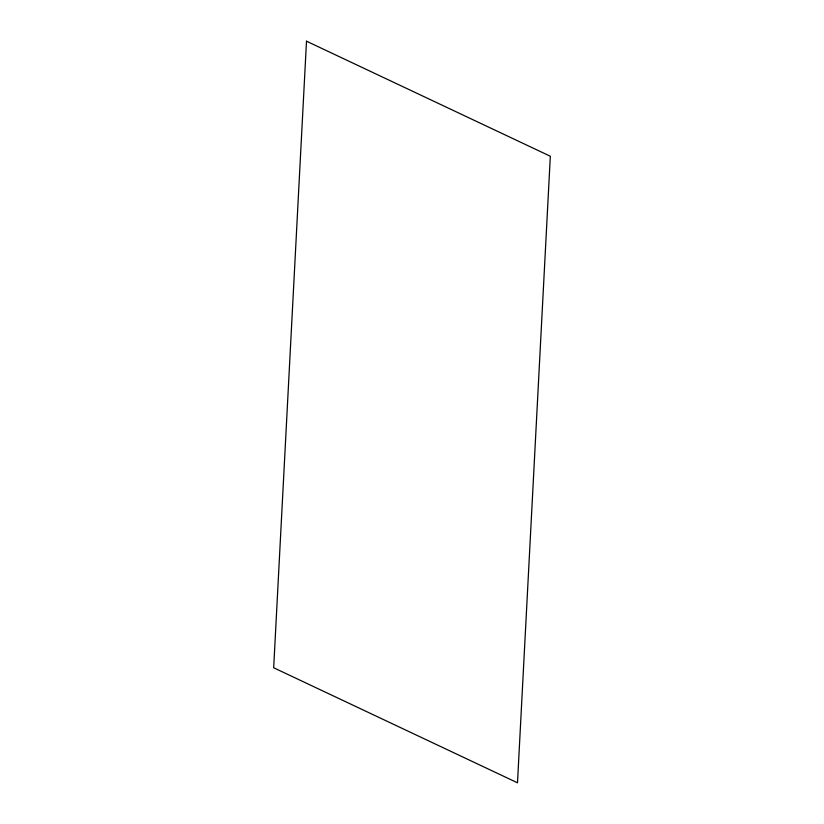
<?xml version="1.0" encoding="UTF-8"?>
<svg xmlns="http://www.w3.org/2000/svg" width="824" height="824" viewBox="0 0 824 824"><rect width="100%" height="100%" fill="white"/><g stroke="black" fill="none" stroke-linecap="round" stroke-linejoin="round"><path stroke-width="1.24" d="M306.507 41.2L273.671 667.759L517.493 782.8L550.329 156.241L306.507 41.2"/></g></svg>
